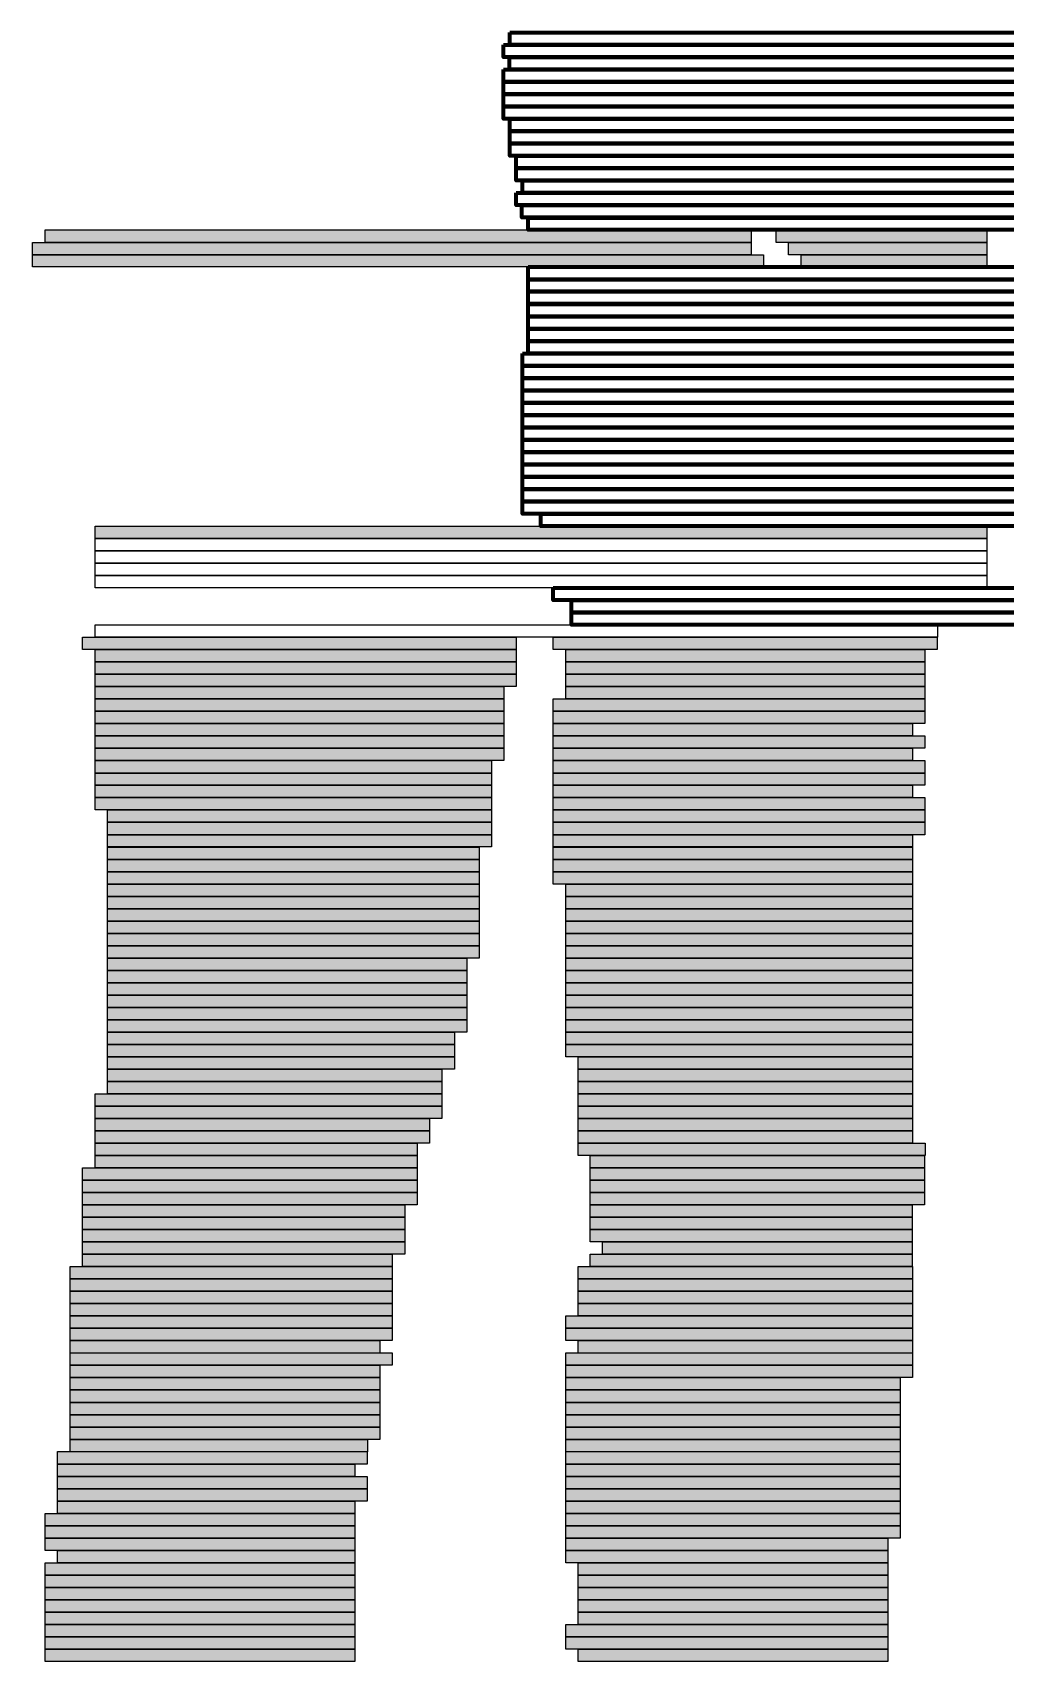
# Model space of a CAD drawing. Header units: millimetres. Extents: x 8 to 41779, y 4087 to 28530.
# Drawn here: x 39925 to 40419, y 8492 to 9319 of the extents above; entities that cross this region are included whole.
import ezdxf

# ---------------------------------------------------------------- set-up
doc = ezdxf.new("R2010")
doc.units = ezdxf.units.MM
doc.header["$LTSCALE"] = 50
doc.layers.add('12_Plankopf', color=140, linetype='Continuous')

msp = doc.modelspace()

# ---------------------------------------------------------------- hatches: boundary and pattern name
at = {"layer": '12_Plankopf'}
for points in [[(39924.57, 9212.83), (40289.66, 9212.83), (40289.66, 9206.55), (39924.57, 9206.55)], [(39930.92, 9219.11), (40289.69, 9219.11), (40289.69, 9212.83), (39930.92, 9212.83)], [(40302.39, 9219.11), (40409.42, 9219.11), (40409.42, 9212.83), (40302.39, 9212.83)], [(40308.74, 9212.83), (40409.48, 9212.83), (40409.48, 9206.55), (40308.74, 9206.55)], [(39924.57, 9206.55), (40295.98, 9206.55), (40295.98, 9200.3), (39924.57, 9200.3)], [(40315.09, 9206.55), (40409.51, 9206.55), (40409.51, 9200.3), (40315.09, 9200.3)], [(39956.32, 9068.61), (40409.54, 9068.61), (40409.54, 9062.37), (39956.32, 9062.37)], [(39949.96, 9012.21), (40170.29, 9012.21), (40170.29, 9005.92), (39949.96, 9005.92)], [(39956.32, 9005.93), (40170.32, 9005.93), (40170.32, 8999.68), (39956.32, 8999.68)], [(40189.15, 9012.21), (40384.3, 9012.21), (40384.3, 9005.92), (40189.15, 9005.92)], [(40195.5, 9005.93), (40378.05, 9005.93), (40378.05, 8999.68), (40195.5, 8999.68)], [(39956.32, 8999.65), (40170.32, 8999.65), (40170.32, 8993.36), (39956.32, 8993.36)], [(40195.5, 8999.65), (40378.05, 8999.65), (40378.05, 8993.36), (40195.5, 8993.36)], [(39956.32, 8993.37), (40170.32, 8993.37), (40170.32, 8987.12), (39956.32, 8987.12)], [(40195.5, 8993.37), (40378.05, 8993.37), (40378.05, 8987.12), (40195.5, 8987.12)], [(39956.32, 8987.12), (40164.04, 8987.12), (40164.04, 8980.84), (39956.32, 8980.84)], [(39956.32, 8980.85), (40164.04, 8980.85), (40164.04, 8974.56), (39956.32, 8974.56)], [(40189.15, 8980.85), (40377.98, 8980.85), (40377.98, 8974.56), (40189.15, 8974.56)], [(40195.5, 8987.12), (40378.05, 8987.12), (40378.05, 8980.84), (40195.5, 8980.84)], [(39956.32, 8974.56), (40164.04, 8974.56), (40164.04, 8968.32), (39956.32, 8968.32)], [(40189.15, 8974.56), (40377.98, 8974.56), (40377.98, 8968.32), (40189.15, 8968.32)], [(39956.32, 8968.32), (40164.04, 8968.32), (40164.04, 8962.04), (39956.32, 8962.04)], [(40189.15, 8968.32), (40371.7, 8968.32), (40371.7, 8962.04), (40189.15, 8962.04)], [(39956.32, 8962.04), (40164.04, 8962.04), (40164.04, 8955.79), (39956.32, 8955.79)], [(39956.32, 8955.8), (40164.04, 8955.8), (40164.04, 8949.51), (39956.32, 8949.51)], [(40189.15, 8962.04), (40377.98, 8962.04), (40377.98, 8955.79), (40189.15, 8955.79)], [(40189.15, 8955.8), (40371.7, 8955.8), (40371.7, 8949.51), (40189.15, 8949.51)], [(39956.32, 8949.49), (40157.75, 8949.49), (40157.75, 8943.2), (39956.32, 8943.2)], [(40189.15, 8949.49), (40377.98, 8949.49), (40377.98, 8943.2), (40189.15, 8943.2)], [(39956.32, 8943.2), (40157.75, 8943.2), (40157.75, 8936.95), (39956.32, 8936.95)], [(40189.15, 8943.2), (40377.98, 8943.2), (40377.98, 8936.95), (40189.15, 8936.95)], [(39956.32, 8936.96), (40157.75, 8936.96), (40157.75, 8930.68), (39956.32, 8930.68)], [(39956.32, 8930.68), (40157.75, 8930.68), (40157.75, 8924.43), (39956.32, 8924.43)], [(40189.15, 8936.96), (40371.7, 8936.96), (40371.7, 8930.68), (40189.15, 8930.68)], [(40189.15, 8930.68), (40377.98, 8930.68), (40377.98, 8924.43), (40189.15, 8924.43)], [(39962.67, 8924.44), (40157.82, 8924.44), (40157.82, 8918.15), (39962.67, 8918.15)], [(40189.15, 8924.44), (40377.98, 8924.44), (40377.98, 8918.15), (40189.15, 8918.15)], [(39962.67, 8918.16), (40157.82, 8918.16), (40157.82, 8911.87), (39962.67, 8911.87)], [(40189.15, 8918.16), (40377.98, 8918.16), (40377.98, 8911.87), (40189.15, 8911.87)], [(39962.67, 8911.87), (40157.82, 8911.87), (40157.82, 8905.63), (39962.67, 8905.63)], [(39962.67, 8905.6), (40151.5, 8905.6), (40151.5, 8899.31), (39962.67, 8899.31)], [(40189.15, 8911.87), (40371.7, 8911.87), (40371.7, 8905.63), (40189.15, 8905.63)], [(40189.15, 8905.6), (40371.7, 8905.6), (40371.7, 8899.31), (40189.15, 8899.31)], [(39962.67, 8899.32), (40151.5, 8899.32), (40151.5, 8893.07), (39962.67, 8893.07)], [(40189.15, 8899.32), (40371.7, 8899.32), (40371.7, 8893.07), (40189.15, 8893.07)], [(39962.67, 8893.07), (40151.5, 8893.07), (40151.5, 8886.79), (39962.67, 8886.79)], [(40189.15, 8893.07), (40371.7, 8893.07), (40371.7, 8886.79), (40189.15, 8886.79)], [(39962.67, 8886.8), (40151.5, 8886.8), (40151.5, 8880.51), (39962.67, 8880.51)], [(39962.67, 8880.51), (40151.5, 8880.51), (40151.5, 8874.27), (39962.67, 8874.27)], [(40195.5, 8886.8), (40371.76, 8886.8), (40371.76, 8880.51), (40195.5, 8880.51)], [(40195.5, 8880.51), (40371.76, 8880.51), (40371.76, 8874.27), (40195.5, 8874.27)], [(39962.67, 8874.27), (40151.5, 8874.27), (40151.5, 8867.99), (39962.67, 8867.99)], [(40195.5, 8874.27), (40371.76, 8874.27), (40371.76, 8867.99), (40195.5, 8867.99)], [(39962.67, 8867.99), (40151.5, 8867.99), (40151.5, 8861.74), (39962.67, 8861.74)], [(40195.5, 8867.99), (40371.76, 8867.99), (40371.76, 8861.74), (40195.5, 8861.74)], [(39962.67, 8861.71), (40151.5, 8861.71), (40151.5, 8855.43), (39962.67, 8855.43)], [(39962.67, 8855.43), (40151.5, 8855.43), (40151.5, 8849.15), (39962.67, 8849.15)], [(40195.5, 8861.71), (40371.76, 8861.71), (40371.76, 8855.43), (40195.5, 8855.43)], [(40195.5, 8855.43), (40371.76, 8855.43), (40371.76, 8849.15), (40195.5, 8849.15)], [(39962.67, 8849.15), (40145.22, 8849.15), (40145.22, 8842.9), (39962.67, 8842.9)], [(40195.5, 8849.15), (40371.76, 8849.15), (40371.76, 8842.9), (40195.5, 8842.9)], [(39962.67, 8842.91), (40145.22, 8842.91), (40145.22, 8836.62), (39962.67, 8836.62)], [(40195.5, 8842.91), (40371.76, 8842.91), (40371.76, 8836.62), (40195.5, 8836.62)], [(39962.67, 8836.63), (40145.22, 8836.63), (40145.22, 8830.38), (39962.67, 8830.38)], [(39962.67, 8830.38), (40145.22, 8830.38), (40145.22, 8824.1), (39962.67, 8824.1)], [(40195.5, 8836.63), (40371.76, 8836.63), (40371.76, 8830.38), (40195.5, 8830.38)], [(40195.5, 8830.38), (40371.76, 8830.38), (40371.76, 8824.1), (40195.5, 8824.1)], [(39962.67, 8824.1), (40145.22, 8824.1), (40145.22, 8817.86), (39962.67, 8817.86)], [(40195.5, 8824.1), (40371.76, 8824.1), (40371.76, 8817.86), (40195.5, 8817.86)], [(39962.67, 8817.86), (40145.22, 8817.86), (40145.22, 8811.58), (39962.67, 8811.58)], [(40195.5, 8817.86), (40371.76, 8817.86), (40371.76, 8811.58), (40195.5, 8811.58)], [(39962.67, 8811.55), (40138.93, 8811.55), (40138.93, 8805.26), (39962.67, 8805.26)], [(40195.5, 8811.55), (40371.76, 8811.55), (40371.76, 8805.26), (40195.5, 8805.26)], [(39962.67, 8805.27), (40138.93, 8805.27), (40138.93, 8799.02), (39962.67, 8799.02)], [(39962.67, 8799.02), (40138.93, 8799.02), (40138.93, 8792.74), (39962.67, 8792.74)], [(40195.5, 8805.27), (40371.76, 8805.27), (40371.76, 8799.02), (40195.5, 8799.02)], [(40201.85, 8799.02), (40371.79, 8799.02), (40371.79, 8792.74), (40201.85, 8792.74)], [(39962.67, 8792.74), (40132.61, 8792.74), (40132.61, 8786.49), (39962.67, 8786.49)], [(40201.85, 8792.74), (40371.79, 8792.74), (40371.79, 8786.49), (40201.85, 8786.49)], [(39962.67, 8786.5), (40132.61, 8786.5), (40132.61, 8780.22), (39962.67, 8780.22)], [(40201.85, 8786.5), (40371.79, 8786.5), (40371.79, 8780.22), (40201.85, 8780.22)], [(39956.32, 8780.22), (40132.54, 8780.22), (40132.54, 8773.94), (39956.32, 8773.94)], [(39956.32, 8773.94), (40132.54, 8773.94), (40132.54, 8767.69), (39956.32, 8767.69)], [(40201.85, 8780.22), (40371.79, 8780.22), (40371.79, 8773.94), (40201.85, 8773.94)], [(40201.85, 8773.94), (40371.79, 8773.94), (40371.79, 8767.69), (40201.85, 8767.69)], [(39956.32, 8767.66), (40126.26, 8767.66), (40126.26, 8761.38), (39956.32, 8761.38)], [(40201.85, 8767.66), (40371.79, 8767.66), (40371.79, 8761.38), (40201.85, 8761.38)], [(39956.32, 8761.38), (40126.26, 8761.38), (40126.26, 8755.13), (39956.32, 8755.13)], [(40201.85, 8761.38), (40371.79, 8761.38), (40371.79, 8755.13), (40201.85, 8755.13)], [(39956.32, 8755.14), (40119.98, 8755.14), (40119.98, 8748.85), (39956.32, 8748.85)], [(39956.32, 8748.86), (40119.98, 8748.86), (40119.98, 8742.57), (39956.32, 8742.57)], [(40201.85, 8755.14), (40378.07, 8755.14), (40378.07, 8748.85), (40201.85, 8748.85)], [(40207.85, 8748.86), (40377.79, 8748.86), (40377.79, 8742.57), (40207.85, 8742.57)], [(39949.96, 8742.58), (40119.95, 8742.58), (40119.95, 8736.33), (39949.96, 8736.33)], [(40207.85, 8742.58), (40377.79, 8742.58), (40377.79, 8736.33), (40207.85, 8736.33)], [(39949.96, 8736.33), (40119.95, 8736.33), (40119.95, 8730.05), (39949.96, 8730.05)], [(40207.85, 8736.33), (40377.79, 8736.33), (40377.79, 8730.05), (40207.85, 8730.05)], [(39949.96, 8730.05), (40119.95, 8730.05), (40119.95, 8723.81), (39949.96, 8723.81)], [(39949.96, 8723.78), (40113.66, 8723.78), (40113.66, 8717.49), (39949.96, 8717.49)], [(40207.85, 8730.05), (40377.79, 8730.05), (40377.79, 8723.81), (40207.85, 8723.81)], [(40207.85, 8723.78), (40371.51, 8723.78), (40371.51, 8717.49), (40207.85, 8717.49)], [(39949.96, 8717.5), (40113.66, 8717.5), (40113.66, 8711.21), (39949.96, 8711.21)], [(40207.85, 8717.5), (40371.51, 8717.5), (40371.51, 8711.21), (40207.85, 8711.21)], [(39949.96, 8711.21), (40113.66, 8711.21), (40113.66, 8704.97), (39949.96, 8704.97)], [(40207.85, 8711.21), (40371.51, 8711.21), (40371.51, 8704.97), (40207.85, 8704.97)], [(39949.96, 8704.97), (40113.66, 8704.97), (40113.66, 8698.69), (39949.96, 8698.69)], [(39949.96, 8698.69), (40107.34, 8698.69), (40107.34, 8692.44), (39949.96, 8692.44)], [(40207.85, 8698.69), (40371.51, 8698.69), (40371.51, 8692.44), (40207.85, 8692.44)], [(40214.2, 8704.97), (40371.57, 8704.97), (40371.57, 8698.69), (40214.2, 8698.69)], [(39943.62, 8692.45), (40107.28, 8692.45), (40107.28, 8686.16), (39943.62, 8686.16)], [(40201.85, 8692.45), (40371.79, 8692.45), (40371.79, 8686.16), (40201.85, 8686.16)], [(39943.62, 8686.17), (40107.28, 8686.17), (40107.28, 8679.89), (39943.62, 8679.89)], [(40201.85, 8686.17), (40371.79, 8686.17), (40371.79, 8679.89), (40201.85, 8679.89)], [(39943.62, 8679.89), (40107.28, 8679.89), (40107.28, 8673.64), (39943.62, 8673.64)], [(39943.62, 8673.61), (40107.28, 8673.61), (40107.28, 8667.33), (39943.62, 8667.33)], [(40201.85, 8679.89), (40371.79, 8679.89), (40371.79, 8673.64), (40201.85, 8673.64)], [(40201.85, 8673.61), (40371.79, 8673.61), (40371.79, 8667.33), (40201.85, 8667.33)], [(39943.62, 8667.33), (40107.28, 8667.33), (40107.28, 8661.08), (39943.62, 8661.08)], [(40195.5, 8667.33), (40371.76, 8667.33), (40371.76, 8661.08), (40195.5, 8661.08)], [(39943.62, 8661.09), (40107.28, 8661.09), (40107.28, 8654.8), (39943.62, 8654.8)], [(40195.5, 8661.09), (40371.76, 8661.09), (40371.76, 8654.8), (40195.5, 8654.8)], [(39943.62, 8654.81), (40100.99, 8654.81), (40100.99, 8648.52), (39943.62, 8648.52)], [(39943.62, 8648.53), (40107.28, 8648.53), (40107.28, 8642.28), (39943.62, 8642.28)], [(40195.5, 8648.53), (40371.76, 8648.53), (40371.76, 8642.28), (40195.5, 8642.28)], [(40201.85, 8654.81), (40371.79, 8654.81), (40371.79, 8648.52), (40201.85, 8648.52)], [(39943.62, 8642.28), (40100.99, 8642.28), (40100.99, 8636), (39943.62, 8636)], [(40195.5, 8642.28), (40371.76, 8642.28), (40371.76, 8636), (40195.5, 8636)], [(39943.62, 8636), (40100.99, 8636), (40100.99, 8629.76), (39943.62, 8629.76)], [(40195.5, 8636), (40365.48, 8636), (40365.48, 8629.76), (40195.5, 8629.76)], [(39943.62, 8629.73), (40100.99, 8629.73), (40100.99, 8623.44), (39943.62, 8623.44)], [(39943.62, 8623.44), (40100.99, 8623.44), (40100.99, 8617.16), (39943.62, 8617.16)], [(40195.5, 8629.73), (40365.48, 8629.73), (40365.48, 8623.44), (40195.5, 8623.44)], [(40195.5, 8623.44), (40365.48, 8623.44), (40365.48, 8617.16), (40195.5, 8617.16)], [(39943.62, 8617.17), (40100.99, 8617.17), (40100.99, 8610.92), (39943.62, 8610.92)], [(40195.5, 8617.17), (40365.48, 8617.17), (40365.48, 8610.92), (40195.5, 8610.92)], [(39943.62, 8610.92), (40100.99, 8610.92), (40100.99, 8604.64), (39943.62, 8604.64)], [(40195.5, 8610.92), (40365.48, 8610.92), (40365.48, 8604.64), (40195.5, 8604.64)], [(39943.62, 8604.64), (40094.71, 8604.64), (40094.71, 8598.39), (39943.62, 8598.39)], [(40195.5, 8604.64), (40365.48, 8604.64), (40365.48, 8598.39), (40195.5, 8598.39)], [(39937.27, 8598.4), (40094.64, 8598.4), (40094.64, 8592.11), (39937.27, 8592.11)], [(39937.27, 8592.12), (40088.35, 8592.12), (40088.35, 8585.83), (39937.27, 8585.83)], [(40195.5, 8598.4), (40365.48, 8598.4), (40365.48, 8592.11), (40195.5, 8592.11)], [(40195.5, 8592.12), (40365.48, 8592.12), (40365.48, 8585.83), (40195.5, 8585.83)], [(39937.27, 8585.8), (40094.64, 8585.8), (40094.64, 8579.56), (39937.27, 8579.56)], [(40195.5, 8585.8), (40365.48, 8585.8), (40365.48, 8579.56), (40195.5, 8579.56)], [(39937.27, 8579.56), (40094.64, 8579.56), (40094.64, 8573.28), (39937.27, 8573.28)], [(40195.5, 8579.56), (40365.48, 8579.56), (40365.48, 8573.28), (40195.5, 8573.28)], [(39930.92, 8567.04), (40088.29, 8567.04), (40088.29, 8560.75), (39930.92, 8560.75)], [(39937.27, 8573.28), (40088.35, 8573.28), (40088.35, 8567.03), (39937.27, 8567.03)], [(40195.5, 8573.28), (40365.48, 8573.28), (40365.48, 8567.03), (40195.5, 8567.03)], [(40195.5, 8567.04), (40365.48, 8567.04), (40365.48, 8560.75), (40195.5, 8560.75)], [(39930.92, 8560.76), (40088.29, 8560.76), (40088.29, 8554.47), (39930.92, 8554.47)], [(40195.5, 8560.76), (40365.48, 8560.76), (40365.48, 8554.47), (40195.5, 8554.47)], [(39930.92, 8554.48), (40088.29, 8554.48), (40088.29, 8548.23), (39930.92, 8548.23)], [(40195.5, 8554.48), (40359.19, 8554.48), (40359.19, 8548.23), (40195.5, 8548.23)], [(39930.92, 8541.92), (40088.29, 8541.92), (40088.29, 8535.67), (39930.92, 8535.67)], [(39937.27, 8548.23), (40088.35, 8548.23), (40088.35, 8541.95), (39937.27, 8541.95)], [(40195.5, 8548.23), (40359.19, 8548.23), (40359.19, 8541.95), (40195.5, 8541.95)], [(40201.85, 8541.92), (40359.22, 8541.92), (40359.22, 8535.67), (40201.85, 8535.67)], [(39930.92, 8535.67), (40088.29, 8535.67), (40088.29, 8529.39), (39930.92, 8529.39)], [(40201.85, 8535.67), (40359.22, 8535.67), (40359.22, 8529.39), (40201.85, 8529.39)], [(39930.92, 8529.4), (40088.29, 8529.4), (40088.29, 8523.11), (39930.92, 8523.11)], [(40201.85, 8529.4), (40359.22, 8529.4), (40359.22, 8523.11), (40201.85, 8523.11)], [(39930.92, 8523.11), (40088.29, 8523.11), (40088.29, 8516.87), (39930.92, 8516.87)], [(39930.92, 8516.87), (40088.29, 8516.87), (40088.29, 8510.59), (39930.92, 8510.59)], [(40201.85, 8523.11), (40359.22, 8523.11), (40359.22, 8516.87), (40201.85, 8516.87)], [(40201.85, 8516.87), (40359.22, 8516.87), (40359.22, 8510.59), (40201.85, 8510.59)], [(39930.92, 8510.59), (40088.29, 8510.59), (40088.29, 8504.34), (39930.92, 8504.34)], [(40195.5, 8510.59), (40359.19, 8510.59), (40359.19, 8504.34), (40195.5, 8504.34)], [(39930.92, 8504.35), (40088.29, 8504.35), (40088.29, 8498.06), (39930.92, 8498.06)], [(40195.5, 8504.35), (40359.19, 8504.35), (40359.19, 8498.06), (40195.5, 8498.06)], [(39930.92, 8498.07), (40088.29, 8498.07), (40088.29, 8491.82), (39930.92, 8491.82)], [(40201.85, 8498.07), (40359.22, 8498.07), (40359.22, 8491.82), (40201.85, 8491.82)]]:
    msp.add_hatch(color=7, dxfattribs=at).paths.add_polyline_path(points)

# ---------------------------------------------------------------- linework, layer by layer
at = {"layer": '12_Plankopf', "lineweight": 211}
for points in [[(40167.1, 9319.4), (40865.83, 9319.4), (40865.83, 9313.16), (40167.1, 9313.16)], [(40163.93, 9313.16), (40868.96, 9313.16), (40868.96, 9306.88), (40163.93, 9306.88)], [(40166.93, 9306.88), (40865.65, 9306.88), (40865.65, 9300.6), (40166.93, 9300.6)], [(40163.93, 9300.6), (40862.65, 9300.6), (40862.65, 9294.35), (40163.93, 9294.35)], [(40163.93, 9294.36), (40862.65, 9294.36), (40862.65, 9288.07), (40163.93, 9288.07)], [(40163.93, 9288.08), (40865.8, 9288.08), (40865.8, 9281.83), (40163.93, 9281.83)], [(40163.93, 9281.83), (40862.65, 9281.83), (40862.65, 9275.55), (40163.93, 9275.55)], [(40167.1, 9275.52), (40862.69, 9275.52), (40862.69, 9269.24), (40167.1, 9269.24)], [(40167.1, 9269.24), (40859.53, 9269.24), (40859.53, 9262.99), (40167.1, 9262.99)], [(40167.1, 9263), (40856.38, 9263), (40856.38, 9256.71), (40167.1, 9256.71)], [(40170.28, 9256.72), (40856.4, 9256.72), (40856.4, 9250.47), (40170.28, 9250.47)], [(40170.28, 9250.47), (40856.4, 9250.47), (40856.4, 9244.19), (40170.28, 9244.19)], [(40173.45, 9244.2), (40853.27, 9244.2), (40853.27, 9237.91), (40173.45, 9237.91)], [(40170.28, 9237.91), (40853.28, 9237.91), (40853.28, 9231.67), (40170.28, 9231.67)], [(40173.27, 9231.67), (40853.13, 9231.67), (40853.13, 9225.39), (40173.27, 9225.39)], [(40176.45, 9225.35), (40846.84, 9225.35), (40846.84, 9219.11), (40176.45, 9219.11)], [(40176.45, 9200.31), (40843.7, 9200.31), (40843.7, 9194.02), (40176.45, 9194.02)], [(40176.45, 9194.03), (40843.7, 9194.03), (40843.7, 9187.78), (40176.45, 9187.78)], [(40176.45, 9187.78), (40843.7, 9187.78), (40843.7, 9181.5), (40176.45, 9181.5)], [(40176.45, 9181.47), (40843.7, 9181.47), (40843.7, 9175.19), (40176.45, 9175.19)], [(40176.45, 9175.19), (40843.7, 9175.19), (40843.7, 9168.94), (40176.45, 9168.94)], [(40176.45, 9168.95), (40843.7, 9168.95), (40843.7, 9162.66), (40176.45, 9162.66)], [(40176.45, 9162.66), (40843.7, 9162.66), (40843.7, 9156.42), (40176.45, 9156.42)], [(40173.45, 9156.42), (40843.85, 9156.42), (40843.85, 9150.14), (40173.45, 9150.14)], [(40173.45, 9150.14), (40843.85, 9150.14), (40843.85, 9143.89), (40173.45, 9143.89)], [(40173.45, 9143.9), (40843.85, 9143.9), (40843.85, 9137.61), (40173.45, 9137.61)], [(40173.45, 9137.58), (40843.85, 9137.58), (40843.85, 9131.3), (40173.45, 9131.3)], [(40173.45, 9131.31), (40843.85, 9131.31), (40843.85, 9125.06), (40173.45, 9125.06)], [(40173.45, 9125.06), (40843.85, 9125.06), (40843.85, 9118.78), (40173.45, 9118.78)], [(40173.45, 9118.78), (40843.85, 9118.78), (40843.85, 9112.53), (40173.45, 9112.53)], [(40173.45, 9112.54), (40843.85, 9112.54), (40843.85, 9106.25), (40173.45, 9106.25)], [(40173.45, 9106.26), (40843.85, 9106.26), (40843.85, 9099.97), (40173.45, 9099.97)], [(40173.45, 9099.98), (40843.85, 9099.98), (40843.85, 9093.73), (40173.45, 9093.73)], [(40173.45, 9093.73), (40843.85, 9093.73), (40843.85, 9087.45), (40173.45, 9087.45)], [(40173.45, 9087.42), (40843.85, 9087.42), (40843.85, 9081.17), (40173.45, 9081.17)], [(40173.45, 9081.18), (40843.85, 9081.18), (40843.85, 9074.89), (40173.45, 9074.89)], [(40182.8, 9074.89), (40843.75, 9074.89), (40843.75, 9068.61), (40182.8, 9068.61)], [(40189.15, 9037.25), (40843.81, 9037.25), (40843.81, 9031.01), (40189.15, 9031.01)], [(40198.5, 9031.01), (40837.43, 9031.01), (40837.43, 9024.73), (40198.5, 9024.73)], [(40198.5, 9024.73), (40831.14, 9024.73), (40831.14, 9018.48), (40198.5, 9018.48)]]:
    msp.add_lwpolyline(points, close=True, dxfattribs=at)
at = {"layer": '12_Plankopf'}
for points in [[(39924.57, 9212.83), (40289.66, 9212.83), (40289.66, 9206.55), (39924.57, 9206.55)], [(39930.92, 9219.11), (40289.69, 9219.11), (40289.69, 9212.83), (39930.92, 9212.83)], [(40302.39, 9219.11), (40409.42, 9219.11), (40409.42, 9212.83), (40302.39, 9212.83)], [(40308.74, 9212.83), (40409.48, 9212.83), (40409.48, 9206.55), (40308.74, 9206.55)], [(39924.57, 9206.55), (40295.98, 9206.55), (40295.98, 9200.3), (39924.57, 9200.3)], [(40315.09, 9206.55), (40409.51, 9206.55), (40409.51, 9200.3), (40315.09, 9200.3)], [(39956.32, 9068.61), (40409.54, 9068.61), (40409.54, 9062.37), (39956.32, 9062.37)], [(39956.32, 9062.37), (40409.54, 9062.37), (40409.54, 9056.09), (39956.32, 9056.09)], [(39956.32, 9056.09), (40409.54, 9056.09), (40409.54, 9049.84), (39956.32, 9049.84)], [(39956.32, 9049.85), (40409.54, 9049.85), (40409.54, 9043.56), (39956.32, 9043.56)], [(39956.32, 9043.54), (40409.54, 9043.54), (40409.54, 9037.25), (39956.32, 9037.25)], [(39956.32, 9018.49), (40384.37, 9018.49), (40384.37, 9012.2), (39956.32, 9012.2)], [(39949.96, 9012.21), (40170.29, 9012.21), (40170.29, 9005.92), (39949.96, 9005.92)], [(39956.32, 9005.93), (40170.32, 9005.93), (40170.32, 8999.68), (39956.32, 8999.68)], [(40189.15, 9012.21), (40384.3, 9012.21), (40384.3, 9005.92), (40189.15, 9005.92)], [(40195.5, 9005.93), (40378.05, 9005.93), (40378.05, 8999.68), (40195.5, 8999.68)], [(39956.32, 8999.65), (40170.32, 8999.65), (40170.32, 8993.36), (39956.32, 8993.36)], [(40195.5, 8999.65), (40378.05, 8999.65), (40378.05, 8993.36), (40195.5, 8993.36)], [(39956.32, 8993.37), (40170.32, 8993.37), (40170.32, 8987.12), (39956.32, 8987.12)], [(40195.5, 8993.37), (40378.05, 8993.37), (40378.05, 8987.12), (40195.5, 8987.12)], [(39956.32, 8987.12), (40164.04, 8987.12), (40164.04, 8980.84), (39956.32, 8980.84)], [(39956.32, 8980.85), (40164.04, 8980.85), (40164.04, 8974.56), (39956.32, 8974.56)], [(40189.15, 8980.85), (40377.98, 8980.85), (40377.98, 8974.56), (40189.15, 8974.56)], [(40195.5, 8987.12), (40378.05, 8987.12), (40378.05, 8980.84), (40195.5, 8980.84)], [(39956.32, 8974.56), (40164.04, 8974.56), (40164.04, 8968.32), (39956.32, 8968.32)], [(40189.15, 8974.56), (40377.98, 8974.56), (40377.98, 8968.32), (40189.15, 8968.32)], [(39956.32, 8968.32), (40164.04, 8968.32), (40164.04, 8962.04), (39956.32, 8962.04)], [(40189.15, 8968.32), (40371.7, 8968.32), (40371.7, 8962.04), (40189.15, 8962.04)], [(39956.32, 8962.04), (40164.04, 8962.04), (40164.04, 8955.79), (39956.32, 8955.79)], [(39956.32, 8955.8), (40164.04, 8955.8), (40164.04, 8949.51), (39956.32, 8949.51)], [(40189.15, 8962.04), (40377.98, 8962.04), (40377.98, 8955.79), (40189.15, 8955.79)], [(40189.15, 8955.8), (40371.7, 8955.8), (40371.7, 8949.51), (40189.15, 8949.51)], [(39956.32, 8949.49), (40157.75, 8949.49), (40157.75, 8943.2), (39956.32, 8943.2)], [(40189.15, 8949.49), (40377.98, 8949.49), (40377.98, 8943.2), (40189.15, 8943.2)], [(39956.32, 8943.2), (40157.75, 8943.2), (40157.75, 8936.95), (39956.32, 8936.95)], [(40189.15, 8943.2), (40377.98, 8943.2), (40377.98, 8936.95), (40189.15, 8936.95)], [(39956.32, 8936.96), (40157.75, 8936.96), (40157.75, 8930.68), (39956.32, 8930.68)], [(39956.32, 8930.68), (40157.75, 8930.68), (40157.75, 8924.43), (39956.32, 8924.43)], [(40189.15, 8936.96), (40371.7, 8936.96), (40371.7, 8930.68), (40189.15, 8930.68)], [(40189.15, 8930.68), (40377.98, 8930.68), (40377.98, 8924.43), (40189.15, 8924.43)], [(39962.67, 8924.44), (40157.82, 8924.44), (40157.82, 8918.15), (39962.67, 8918.15)], [(40189.15, 8924.44), (40377.98, 8924.44), (40377.98, 8918.15), (40189.15, 8918.15)], [(39962.67, 8918.16), (40157.82, 8918.16), (40157.82, 8911.87), (39962.67, 8911.87)], [(40189.15, 8918.16), (40377.98, 8918.16), (40377.98, 8911.87), (40189.15, 8911.87)], [(39962.67, 8911.87), (40157.82, 8911.87), (40157.82, 8905.63), (39962.67, 8905.63)], [(39962.67, 8905.6), (40151.5, 8905.6), (40151.5, 8899.31), (39962.67, 8899.31)], [(40189.15, 8911.87), (40371.7, 8911.87), (40371.7, 8905.63), (40189.15, 8905.63)], [(40189.15, 8905.6), (40371.7, 8905.6), (40371.7, 8899.31), (40189.15, 8899.31)], [(39962.67, 8899.32), (40151.5, 8899.32), (40151.5, 8893.07), (39962.67, 8893.07)], [(40189.15, 8899.32), (40371.7, 8899.32), (40371.7, 8893.07), (40189.15, 8893.07)], [(39962.67, 8893.07), (40151.5, 8893.07), (40151.5, 8886.79), (39962.67, 8886.79)], [(40189.15, 8893.07), (40371.7, 8893.07), (40371.7, 8886.79), (40189.15, 8886.79)], [(39962.67, 8886.8), (40151.5, 8886.8), (40151.5, 8880.51), (39962.67, 8880.51)], [(39962.67, 8880.51), (40151.5, 8880.51), (40151.5, 8874.27), (39962.67, 8874.27)], [(40195.5, 8886.8), (40371.76, 8886.8), (40371.76, 8880.51), (40195.5, 8880.51)], [(40195.5, 8880.51), (40371.76, 8880.51), (40371.76, 8874.27), (40195.5, 8874.27)], [(39962.67, 8874.27), (40151.5, 8874.27), (40151.5, 8867.99), (39962.67, 8867.99)], [(40195.5, 8874.27), (40371.76, 8874.27), (40371.76, 8867.99), (40195.5, 8867.99)], [(39962.67, 8867.99), (40151.5, 8867.99), (40151.5, 8861.74), (39962.67, 8861.74)], [(40195.5, 8867.99), (40371.76, 8867.99), (40371.76, 8861.74), (40195.5, 8861.74)], [(39962.67, 8861.71), (40151.5, 8861.71), (40151.5, 8855.43), (39962.67, 8855.43)], [(39962.67, 8855.43), (40151.5, 8855.43), (40151.5, 8849.15), (39962.67, 8849.15)], [(40195.5, 8861.71), (40371.76, 8861.71), (40371.76, 8855.43), (40195.5, 8855.43)], [(40195.5, 8855.43), (40371.76, 8855.43), (40371.76, 8849.15), (40195.5, 8849.15)], [(39962.67, 8849.15), (40145.22, 8849.15), (40145.22, 8842.9), (39962.67, 8842.9)], [(40195.5, 8849.15), (40371.76, 8849.15), (40371.76, 8842.9), (40195.5, 8842.9)], [(39962.67, 8842.91), (40145.22, 8842.91), (40145.22, 8836.62), (39962.67, 8836.62)], [(40195.5, 8842.91), (40371.76, 8842.91), (40371.76, 8836.62), (40195.5, 8836.62)], [(39962.67, 8836.63), (40145.22, 8836.63), (40145.22, 8830.38), (39962.67, 8830.38)], [(39962.67, 8830.38), (40145.22, 8830.38), (40145.22, 8824.1), (39962.67, 8824.1)], [(40195.5, 8836.63), (40371.76, 8836.63), (40371.76, 8830.38), (40195.5, 8830.38)], [(40195.5, 8830.38), (40371.76, 8830.38), (40371.76, 8824.1), (40195.5, 8824.1)], [(39962.67, 8824.1), (40145.22, 8824.1), (40145.22, 8817.86), (39962.67, 8817.86)], [(40195.5, 8824.1), (40371.76, 8824.1), (40371.76, 8817.86), (40195.5, 8817.86)], [(39962.67, 8817.86), (40145.22, 8817.86), (40145.22, 8811.58), (39962.67, 8811.58)], [(40195.5, 8817.86), (40371.76, 8817.86), (40371.76, 8811.58), (40195.5, 8811.58)], [(39962.67, 8811.55), (40138.93, 8811.55), (40138.93, 8805.26), (39962.67, 8805.26)], [(40195.5, 8811.55), (40371.76, 8811.55), (40371.76, 8805.26), (40195.5, 8805.26)], [(39962.67, 8805.27), (40138.93, 8805.27), (40138.93, 8799.02), (39962.67, 8799.02)], [(39962.67, 8799.02), (40138.93, 8799.02), (40138.93, 8792.74), (39962.67, 8792.74)], [(40195.5, 8805.27), (40371.76, 8805.27), (40371.76, 8799.02), (40195.5, 8799.02)], [(40201.85, 8799.02), (40371.79, 8799.02), (40371.79, 8792.74), (40201.85, 8792.74)], [(39962.67, 8792.74), (40132.61, 8792.74), (40132.61, 8786.49), (39962.67, 8786.49)], [(40201.85, 8792.74), (40371.79, 8792.74), (40371.79, 8786.49), (40201.85, 8786.49)], [(39962.67, 8786.5), (40132.61, 8786.5), (40132.61, 8780.22), (39962.67, 8780.22)], [(40201.85, 8786.5), (40371.79, 8786.5), (40371.79, 8780.22), (40201.85, 8780.22)], [(39956.32, 8780.22), (40132.54, 8780.22), (40132.54, 8773.94), (39956.32, 8773.94)], [(39956.32, 8773.94), (40132.54, 8773.94), (40132.54, 8767.69), (39956.32, 8767.69)], [(40201.85, 8780.22), (40371.79, 8780.22), (40371.79, 8773.94), (40201.85, 8773.94)], [(40201.85, 8773.94), (40371.79, 8773.94), (40371.79, 8767.69), (40201.85, 8767.69)], [(39956.32, 8767.66), (40126.26, 8767.66), (40126.26, 8761.38), (39956.32, 8761.38)], [(40201.85, 8767.66), (40371.79, 8767.66), (40371.79, 8761.38), (40201.85, 8761.38)], [(39956.32, 8761.38), (40126.26, 8761.38), (40126.26, 8755.13), (39956.32, 8755.13)], [(40201.85, 8761.38), (40371.79, 8761.38), (40371.79, 8755.13), (40201.85, 8755.13)], [(39956.32, 8755.14), (40119.98, 8755.14), (40119.98, 8748.85), (39956.32, 8748.85)], [(39956.32, 8748.86), (40119.98, 8748.86), (40119.98, 8742.57), (39956.32, 8742.57)], [(40201.85, 8755.14), (40378.07, 8755.14), (40378.07, 8748.85), (40201.85, 8748.85)], [(40207.85, 8748.86), (40377.79, 8748.86), (40377.79, 8742.57), (40207.85, 8742.57)], [(39949.96, 8742.58), (40119.95, 8742.58), (40119.95, 8736.33), (39949.96, 8736.33)], [(40207.85, 8742.58), (40377.79, 8742.58), (40377.79, 8736.33), (40207.85, 8736.33)], [(39949.96, 8736.33), (40119.95, 8736.33), (40119.95, 8730.05), (39949.96, 8730.05)], [(40207.85, 8736.33), (40377.79, 8736.33), (40377.79, 8730.05), (40207.85, 8730.05)], [(39949.96, 8730.05), (40119.95, 8730.05), (40119.95, 8723.81), (39949.96, 8723.81)], [(39949.96, 8723.78), (40113.66, 8723.78), (40113.66, 8717.49), (39949.96, 8717.49)], [(40207.85, 8730.05), (40377.79, 8730.05), (40377.79, 8723.81), (40207.85, 8723.81)], [(40207.85, 8723.78), (40371.51, 8723.78), (40371.51, 8717.49), (40207.85, 8717.49)], [(39949.96, 8717.5), (40113.66, 8717.5), (40113.66, 8711.21), (39949.96, 8711.21)], [(40207.85, 8717.5), (40371.51, 8717.5), (40371.51, 8711.21), (40207.85, 8711.21)], [(39949.96, 8711.21), (40113.66, 8711.21), (40113.66, 8704.97), (39949.96, 8704.97)], [(40207.85, 8711.21), (40371.51, 8711.21), (40371.51, 8704.97), (40207.85, 8704.97)], [(39949.96, 8704.97), (40113.66, 8704.97), (40113.66, 8698.69), (39949.96, 8698.69)], [(39949.96, 8698.69), (40107.34, 8698.69), (40107.34, 8692.44), (39949.96, 8692.44)], [(40207.85, 8698.69), (40371.51, 8698.69), (40371.51, 8692.44), (40207.85, 8692.44)], [(40214.2, 8704.97), (40371.57, 8704.97), (40371.57, 8698.69), (40214.2, 8698.69)], [(39943.62, 8692.45), (40107.28, 8692.45), (40107.28, 8686.16), (39943.62, 8686.16)], [(40201.85, 8692.45), (40371.79, 8692.45), (40371.79, 8686.16), (40201.85, 8686.16)], [(39943.62, 8686.17), (40107.28, 8686.17), (40107.28, 8679.89), (39943.62, 8679.89)], [(40201.85, 8686.17), (40371.79, 8686.17), (40371.79, 8679.89), (40201.85, 8679.89)], [(39943.62, 8679.89), (40107.28, 8679.89), (40107.28, 8673.64), (39943.62, 8673.64)], [(39943.62, 8673.61), (40107.28, 8673.61), (40107.28, 8667.33), (39943.62, 8667.33)], [(40201.85, 8679.89), (40371.79, 8679.89), (40371.79, 8673.64), (40201.85, 8673.64)], [(40201.85, 8673.61), (40371.79, 8673.61), (40371.79, 8667.33), (40201.85, 8667.33)], [(39943.62, 8667.33), (40107.28, 8667.33), (40107.28, 8661.08), (39943.62, 8661.08)], [(40195.5, 8667.33), (40371.76, 8667.33), (40371.76, 8661.08), (40195.5, 8661.08)], [(39943.62, 8661.09), (40107.28, 8661.09), (40107.28, 8654.8), (39943.62, 8654.8)], [(40195.5, 8661.09), (40371.76, 8661.09), (40371.76, 8654.8), (40195.5, 8654.8)], [(39943.62, 8654.81), (40100.99, 8654.81), (40100.99, 8648.52), (39943.62, 8648.52)], [(39943.62, 8648.53), (40107.28, 8648.53), (40107.28, 8642.28), (39943.62, 8642.28)], [(40195.5, 8648.53), (40371.76, 8648.53), (40371.76, 8642.28), (40195.5, 8642.28)], [(40201.85, 8654.81), (40371.79, 8654.81), (40371.79, 8648.52), (40201.85, 8648.52)], [(39943.62, 8642.28), (40100.99, 8642.28), (40100.99, 8636), (39943.62, 8636)], [(40195.5, 8642.28), (40371.76, 8642.28), (40371.76, 8636), (40195.5, 8636)], [(39943.62, 8636), (40100.99, 8636), (40100.99, 8629.76), (39943.62, 8629.76)], [(40195.5, 8636), (40365.48, 8636), (40365.48, 8629.76), (40195.5, 8629.76)], [(39943.62, 8629.73), (40100.99, 8629.73), (40100.99, 8623.44), (39943.62, 8623.44)], [(39943.62, 8623.44), (40100.99, 8623.44), (40100.99, 8617.16), (39943.62, 8617.16)], [(40195.5, 8629.73), (40365.48, 8629.73), (40365.48, 8623.44), (40195.5, 8623.44)], [(40195.5, 8623.44), (40365.48, 8623.44), (40365.48, 8617.16), (40195.5, 8617.16)], [(39943.62, 8617.17), (40100.99, 8617.17), (40100.99, 8610.92), (39943.62, 8610.92)], [(40195.5, 8617.17), (40365.48, 8617.17), (40365.48, 8610.92), (40195.5, 8610.92)], [(39943.62, 8610.92), (40100.99, 8610.92), (40100.99, 8604.64), (39943.62, 8604.64)], [(40195.5, 8610.92), (40365.48, 8610.92), (40365.48, 8604.64), (40195.5, 8604.64)], [(39943.62, 8604.64), (40094.71, 8604.64), (40094.71, 8598.39), (39943.62, 8598.39)], [(40195.5, 8604.64), (40365.48, 8604.64), (40365.48, 8598.39), (40195.5, 8598.39)], [(39937.27, 8598.4), (40094.64, 8598.4), (40094.64, 8592.11), (39937.27, 8592.11)], [(39937.27, 8592.12), (40088.35, 8592.12), (40088.35, 8585.83), (39937.27, 8585.83)], [(40195.5, 8598.4), (40365.48, 8598.4), (40365.48, 8592.11), (40195.5, 8592.11)], [(40195.5, 8592.12), (40365.48, 8592.12), (40365.48, 8585.83), (40195.5, 8585.83)], [(39937.27, 8585.8), (40094.64, 8585.8), (40094.64, 8579.56), (39937.27, 8579.56)], [(40195.5, 8585.8), (40365.48, 8585.8), (40365.48, 8579.56), (40195.5, 8579.56)], [(39937.27, 8579.56), (40094.64, 8579.56), (40094.64, 8573.28), (39937.27, 8573.28)], [(40195.5, 8579.56), (40365.48, 8579.56), (40365.48, 8573.28), (40195.5, 8573.28)], [(39930.92, 8567.04), (40088.29, 8567.04), (40088.29, 8560.75), (39930.92, 8560.75)], [(39937.27, 8573.28), (40088.35, 8573.28), (40088.35, 8567.03), (39937.27, 8567.03)], [(40195.5, 8573.28), (40365.48, 8573.28), (40365.48, 8567.03), (40195.5, 8567.03)], [(40195.5, 8567.04), (40365.48, 8567.04), (40365.48, 8560.75), (40195.5, 8560.75)], [(39930.92, 8560.76), (40088.29, 8560.76), (40088.29, 8554.47), (39930.92, 8554.47)], [(40195.5, 8560.76), (40365.48, 8560.76), (40365.48, 8554.47), (40195.5, 8554.47)], [(39930.92, 8554.48), (40088.29, 8554.48), (40088.29, 8548.23), (39930.92, 8548.23)], [(40195.5, 8554.48), (40359.19, 8554.48), (40359.19, 8548.23), (40195.5, 8548.23)], [(39930.92, 8541.92), (40088.29, 8541.92), (40088.29, 8535.67), (39930.92, 8535.67)], [(39937.27, 8548.23), (40088.35, 8548.23), (40088.35, 8541.95), (39937.27, 8541.95)], [(40195.5, 8548.23), (40359.19, 8548.23), (40359.19, 8541.95), (40195.5, 8541.95)], [(40201.85, 8541.92), (40359.22, 8541.92), (40359.22, 8535.67), (40201.85, 8535.67)], [(39930.92, 8535.67), (40088.29, 8535.67), (40088.29, 8529.39), (39930.92, 8529.39)], [(40201.85, 8535.67), (40359.22, 8535.67), (40359.22, 8529.39), (40201.85, 8529.39)], [(39930.92, 8529.4), (40088.29, 8529.4), (40088.29, 8523.11), (39930.92, 8523.11)], [(40201.85, 8529.4), (40359.22, 8529.4), (40359.22, 8523.11), (40201.85, 8523.11)], [(39930.92, 8523.11), (40088.29, 8523.11), (40088.29, 8516.87), (39930.92, 8516.87)], [(39930.92, 8516.87), (40088.29, 8516.87), (40088.29, 8510.59), (39930.92, 8510.59)], [(40201.85, 8523.11), (40359.22, 8523.11), (40359.22, 8516.87), (40201.85, 8516.87)], [(40201.85, 8516.87), (40359.22, 8516.87), (40359.22, 8510.59), (40201.85, 8510.59)], [(39930.92, 8510.59), (40088.29, 8510.59), (40088.29, 8504.34), (39930.92, 8504.34)], [(40195.5, 8510.59), (40359.19, 8510.59), (40359.19, 8504.34), (40195.5, 8504.34)], [(39930.92, 8504.35), (40088.29, 8504.35), (40088.29, 8498.06), (39930.92, 8498.06)], [(40195.5, 8504.35), (40359.19, 8504.35), (40359.19, 8498.06), (40195.5, 8498.06)], [(39930.92, 8498.07), (40088.29, 8498.07), (40088.29, 8491.82), (39930.92, 8491.82)], [(40201.85, 8498.07), (40359.22, 8498.07), (40359.22, 8491.82), (40201.85, 8491.82)]]:
    msp.add_lwpolyline(points, close=True, dxfattribs=at)

doc.saveas('drawing.dxf')
